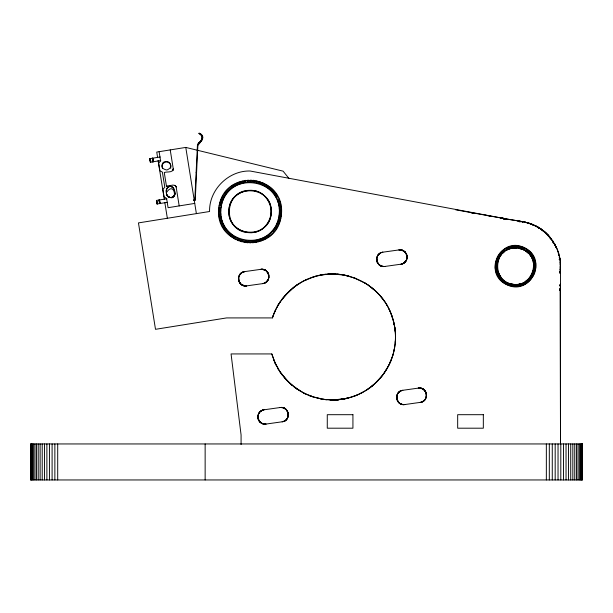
<?xml version="1.0" encoding="UTF-8"?>
<svg xmlns="http://www.w3.org/2000/svg" width="613" height="613" viewBox="0 0 613 613"><rect width="100%" height="100%" fill="white"/><g stroke="black" fill="none" stroke-linecap="round" stroke-linejoin="round"><path stroke-width="0.92" d="M382.75 298.983C398.45 319.174 399.745 349.035 385.853 370.513C379.255 381.048 369.463 389.546 358.092 394.573C355.716 396.182 335.717 401.53 352.965 396.588C361.448 393.676 369.294 388.926 375.807 382.757M174.176 189.179C173.211 185.9 169.073 186.275 166.475 186.291L164.269 172.514C166.445 171.395 173.372 173.104 173.249 168.797L170.222 149.909M173.272 169.288C172.674 172.238 173.946 165.893 172.897 170.406M384.849 266.456C375.692 268.188 373.662 253.031 382.841 252.188L398.894 249.935C407.997 248.204 410.204 263.345 400.894 264.203L384.849 266.456C379.761 267.398 375.125 261.782 377.041 256.962M246.319 285.919C237.323 287.183 235.691 272.417 244.671 271.613L260.717 269.352C269.766 267.628 272.103 282.762 262.724 283.62L246.671 285.873C237.629 287.597 235.3 272.486 244.671 271.613L241.982 272.563L239.867 274.478M266.096 424.05C256.809 425.805 254.962 410.618 264.088 409.783L280.133 407.53C289.19 405.806 291.52 420.932 282.141 421.798L266.096 424.05C261.291 424.924 256.763 419.951 258.088 415.246M282.639 407.622L280.133 407.53C289.198 405.814 291.397 420.932 282.141 421.798M376.65 259.621L376.658 258.916L377.118 261.889L379.163 264.793L381.654 266.188L384.497 266.494M394.174 324.101C396.373 334.575 395.829 345.609 392.626 355.824M404.856 404.549C395.699 406.281 393.669 391.125 402.848 390.282L418.311 388.113C427.407 386.374 429.629 401.523 420.319 402.373L404.856 404.549C395.799 406.273 393.469 391.155 402.848 390.282M404.58 251.598L406.626 254.502L407.032 258.035C407.806 253.506 403.423 249.131 398.894 249.935L402.373 250.303L405.27 252.272L402.082 250.211L404.228 251.315M426.51 394.948C426.449 390.833 422.365 387.431 418.311 388.113C427.567 386.359 429.483 401.538 420.319 402.373M525.395 248.219L524.291 250.181L523.272 249.667L523.203 247.177L522.222 249.207L518.927 248.25L518.537 245.897L517.793 248.073L517.326 245.759L516.652 247.966L514.368 247.966L513.694 245.759L513.227 248.073C493.204 249.46 492.201 281.421 512.093 284.064C531.563 288.93 542.398 258.847 524.291 250.181L524.314 247.667C500.453 235.691 482.362 273.666 506.706 284.647C530.567 296.623 548.658 258.648 524.314 247.667L523.272 249.667L517.793 248.073L512.093 248.25M559.937 258.939L560.374 262.556L559.945 273.329L559.822 271.398L560.198 271.544M505.625 248.219L506.729 250.181L507.748 249.667L507.817 247.177L508.798 249.207L510.974 248.503L511.288 246.119L512.093 248.25L512.483 245.897L513.227 248.073M538.015 227.178C527.372 220.772 514.476 220.902 502.691 218.282L500.652 218.588L501.564 218.082L500.507 218.113L500.645 218.588L502.193 218.19L523.042 221.783C534.881 223.86 546.788 230.856 552.612 241.369L553.232 243.039M238.48 279.038L238.48 278.333M287.865 412.097L288.256 415.775L288.332 414.365M396.657 397.714L396.657 397.009M199.141 133.052C206.397 136.653 201.064 141.434 197.899 145.082L195.233 200.144L193.861 200.122L194.804 199.761L197.447 145.059C199.869 141.68 206.098 136.837 198.949 133.465M400.894 264.203C404.526 263.774 407.392 260.241 407.078 256.602M508.798 249.207L508.951 246.755L509.878 248.817L510.116 246.403L510.974 248.503M395.278 342.376L395.37 341.127M240.794 284.041L238.871 281.122L238.557 277.635M376.65 259.069L376.658 259.789C376.351 256.15 379.217 252.625 382.841 252.188L381.455 252.533M404.496 404.588C398.864 405.369 394.519 398.373 397.699 393.669L397.316 394.389M518.927 284.064L519.732 286.194L520.046 283.811L521.142 283.497L520.904 285.911L520.046 283.811L518.927 284.064L518.537 286.409L517.793 284.24L517.326 286.555L516.652 284.348L516.115 286.631L515.51 284.386L514.905 286.631L514.368 284.348L513.694 286.555L513.227 284.24L512.483 286.409L512.093 284.064L509.878 283.497L508.951 285.558L508.798 283.106L507.817 285.137L507.748 282.654L506.706 284.647L506.729 282.133L505.625 284.095M407.086 257.475L406.657 259.544L406.902 258.74M553.554 242.848L552.627 240.702L547.968 234.978M257.904 416.511C258.035 413.17 260.778 410.197 264.088 409.783M218.872 207.148C213.186 248.564 276.494 256.632 281.375 215.117C286.087 174.567 224.481 166.713 218.872 207.148L221.094 207.516C215.891 245.522 273.796 253.498 279.061 215.5C284.271 177.494 226.35 169.517 221.094 207.516L218.695 208.65L220.933 208.964L218.596 210.159L220.841 210.428L218.573 211.669L220.826 211.883L218.611 213.186L220.879 213.339L218.734 214.688L221.002 214.795L218.918 216.19L221.201 216.243L219.178 217.676L221.477 217.676L219.508 219.148L221.822 219.094L219.914 220.603L222.235 220.488L220.381 222.044L222.718 221.868L220.925 223.454L223.262 223.216L221.531 224.841L223.883 224.542L222.197 226.189L224.565 225.829L222.933 227.515L225.308 227.078L223.737 228.795L226.113 228.297L224.596 230.036L226.986 229.469L225.507 231.239L227.906 230.603L226.488 232.396L228.887 231.683L227.515 233.499L229.921 232.71L228.595 234.557L231.001 233.691L229.722 235.561L232.128 234.618L230.902 236.511L233.3 235.484L232.12 237.4L234.518 236.289L233.384 238.227L235.775 237.032L234.679 239.001M504.576 283.474L505.74 281.551L503.572 282.8L504.798 280.907L502.606 282.064L503.894 280.202L501.687 281.267L503.028 279.444L500.813 280.425L502.223 278.639L499.993 279.528L501.465 277.781L499.235 278.586L500.76 276.869L499.534 274.938L497.289 275.513L499.013 273.919L498.561 272.869L496.315 273.291L498.17 271.789L495.925 272.141L497.856 270.693L495.603 270.969L497.603 269.574L495.35 269.781L497.427 268.44L495.174 268.578L497.319 267.299L495.066 267.368L497.281 266.157L495.066 264.946L497.319 265.015L495.174 263.736L497.427 263.874L497.856 261.621L495.925 260.173L498.17 260.525L499.013 258.395L497.289 256.809L499.534 257.376L497.879 255.744L500.116 256.387L501.465 254.541L499.993 252.786L502.223 253.682L504.798 251.414L503.572 249.522L505.74 250.763L504.576 248.84M560.52 285.505L560.405 287.037L560.489 285.037L559.799 285.635L560.52 283.911L559.799 285.635L560.489 285.037M552.627 240.702L554.443 244.357C558.941 250.502 560.282 258.655 560.52 266.157L560.52 444.517M199.823 133.35C206.16 137.174 200.551 141.802 197.899 145.082C197.968 142.461 206.022 138.147 200.259 134.155M262.724 283.62C271.758 282.8 270.072 268.05 261.077 269.314M257.973 415.806C257.805 413.913 261.897 409.584 258.893 413.254M393.967 350.828L394.404 348.736M268.693 278.287L268.908 276.9L268.479 278.969M166.437 192.597C174.966 179.44 178.797 205.217 166.974 195.539M514.368 247.966L514.905 245.683L515.51 247.928L516.115 245.683L516.652 247.966M238.702 276.938L238.871 276.379M288.11 416.465L287.941 417.024M376.842 257.652L378.098 254.985L380.819 252.786L378.045 255.062L378.497 254.502M555.263 245.897L554.489 243.652M559.937 290.332L560.52 288.961M526.444 283.474L525.28 281.551L527.126 280.202L529.333 281.267L527.992 279.444L530.207 280.425L528.797 278.639L531.027 279.528L529.555 277.781L531.785 278.586L530.26 276.869L530.904 275.927L533.141 276.57L531.486 274.938L532.459 272.869L534.712 273.291L532.85 271.789L533.164 270.693M396.849 395.745L397.086 394.941M426.119 397.607L426.319 396.918M426.073 397.722L426.502 394.78L425.751 392.021L423.997 389.776L421.506 388.381L423.644 389.493M391.952 357.854L392.887 354.973M197.976 144.568L199.24 143.005M504.101 218.527L506.583 218.956L250.073 171.004C228.427 170.452 209.018 189.861 209.569 211.508L138.454 222.902L155.503 329.311L226.611 317.917L272.433 317.917C278.639 297.818 295.619 281.543 315.963 276.187M272.433 317.917L273.398 315.128M560.512 443.705L560.113 288.991L560.52 287.811L559.868 288.861L560.52 289.282M560.113 288.991L560.52 287.428M392.243 357.011L388.987 364.919L384.175 373.041M273.114 315.894L274.172 313.128M518.927 248.25L519.732 246.119L520.046 248.503L520.904 246.403L521.142 248.817L522.069 246.755L522.222 249.207M512.093 284.064L511.288 286.194L510.974 283.811L510.116 285.911L509.878 283.497M390.749 361.019L389.899 362.98L391.209 359.862M273.865 313.887L276.9 307.328M532.436 225.285L533.394 224.856L531.471 224.074M286.892 418.993L287.903 417.139M274.685 311.91L275.566 309.963M388.987 364.919L389.523 363.793M236.02 239.706L237.062 237.714L237.384 240.35L238.388 238.327L238.786 240.924L239.737 238.878L240.204 241.43L241.116 239.361L241.652 241.867L242.51 239.775L243.116 242.242L243.928 240.112L244.602 242.541L245.369 240.388L246.097 242.763L246.809 240.587L247.598 242.917L248.265 240.71L249.108 243.001L249.721 240.763L250.617 243.016L251.177 240.748L252.127 242.955L252.633 240.656L253.629 242.817L254.081 240.488L255.131 242.61L255.521 240.258L256.609 242.334L256.947 239.944L258.081 241.982L258.357 239.568L259.537 241.568L259.751 239.124L260.969 241.078L261.115 238.61L262.372 240.518L262.448 238.02L263.743 239.898L263.751 237.369L265.092 239.208L265.031 236.656L266.402 238.457L266.264 235.882L267.674 237.645L267.46 235.047L268.908 236.771L268.609 234.151L270.095 235.836M388.006 366.819L388.581 365.716M276.517 308.048L279.038 303.619M239.522 274.992L239.185 275.612L242.02 272.54M268.203 279.62L266.011 282.271L263.429 283.482M425.797 398.373L424.112 400.618M559.884 290.301L560.52 289.198M277.536 306.163L280.202 301.826M277.942 305.45L278.608 304.316M386.956 368.681L382.918 374.781M533.164 261.621L533.417 262.739L535.417 261.345L533.164 261.621L535.095 260.173L532.85 260.525L532.007 258.395L533.731 256.809L531.486 257.376L533.141 255.744L530.904 256.387L529.555 254.541L531.027 252.786L528.797 253.682L525.28 250.771L526.444 248.84M538.628 228.434L539.762 228.235L545.355 232.465L550.474 237.813L551.608 239.928M267.919 280.149L265.414 282.67M425.514 398.91L425.062 399.576M538.628 228.434L539.762 228.235L544.129 231.415L551.577 239.239L542.72 230.304L541.739 230.059L544.129 231.423L548.091 235.101L542.72 230.296M279.75 302.508L286.899 293.489M281.428 300.071L282.218 299.006M560.083 286.884L560.52 286.302M380.236 378.114L383.454 374.053M197.991 143.503L199.033 142.599M543.133 231.116L545.501 232.595L547.057 234.603M528.797 253.682L530.207 251.889L527.992 252.87L529.333 251.046L527.126 252.112L528.414 250.257L526.222 251.407L527.448 249.522L525.28 250.763M282.716 298.355L291.566 289.083M382.167 375.769L374.229 384.205M286.945 418.924L285.382 420.48L282.846 421.66M405.247 261.889L405.699 261.33M398.044 393.155L400.818 390.879M425.115 399.507L422.372 401.76M267.467 280.823L266.517 281.857M398.098 393.079L399.607 391.6M558.458 254.043L558.205 251.905M530.904 256.387L532.498 254.717L530.26 255.445L531.785 253.728L529.555 254.541M286.332 294.094L296.646 285.168M376.459 382.137L377.968 380.612M499.534 274.938L497.879 276.57L500.116 275.927L498.522 277.597L500.76 276.869M398.55 392.542L399.055 392.044M288.409 291.972L290.937 289.62M559.271 257.452L559.623 257.199L559.271 257.452L559.945 258.977L559.209 259.238L559.945 258.977L559.209 255.383M558.895 255.744L558.765 253.698M370.926 386.926L374.903 383.6M498.561 272.869L496.768 274.409L499.013 273.919M404.182 262.854L404.741 262.395M371.647 386.374L373.294 385.01M379.003 253.997L380.19 253.115M260.249 411.591L262.065 410.381L261.399 410.733M285.934 420.035L284.792 420.863M532.85 260.525L534.712 259.023L532.459 259.445L534.252 257.904L532.007 258.395M292.57 288.24L294.248 286.915M294.907 286.409L303.259 281.168L313.91 276.785M369.21 388.205L369.945 387.669L366.421 390.098M295.972 285.643L299.535 283.283M260.847 411.101L262.065 410.388M501.901 218.144L500.652 218.588L501.495 218.067L455.697 209.822M532.85 271.789L535.095 272.141L533.164 270.693L535.417 270.969L533.417 269.574L535.67 269.781L533.594 268.44L535.846 268.578L533.701 267.299L535.954 267.368L533.739 266.157L535.954 264.946L533.701 265.015L535.846 263.736L533.594 263.874L535.67 262.533L533.417 262.739M284.194 421.185L284.83 420.847M400.159 391.232L401.477 390.619M360.842 393.27L362.743 392.274M277.597 196.16L275.589 197.194L276.831 194.865L274.846 195.938L275.996 193.601L274.042 194.719L275.107 192.375L273.176 193.547L274.164 191.195L272.249 192.421L273.16 190.068L271.268 191.34L272.111 188.988L270.233 190.306L271 187.953L269.153 189.325L269.85 186.98L268.027 188.406L268.647 186.061L266.854 187.54L267.406 185.195L265.636 186.735L266.126 184.398L264.379 185.984L264.808 183.655L263.092 185.302L263.452 182.981L261.766 184.689L262.073 182.375L260.418 184.138L260.663 181.831L259.038 183.662L259.222 181.364L257.644 183.249L257.766 180.958L256.226 182.904L256.295 180.62L254.793 182.636L254.809 180.36L253.345 182.436L253.307 180.168L251.889 182.306L251.805 180.046L250.433 182.253L250.296 180L248.978 182.276L248.786 180.03L247.522 182.368L247.277 180.13M276.271 198.482L278.302 197.501M199.302 142.477C203.271 141.005 203.049 134.668 198.987 133.481M305.167 280.21L307.113 279.313M278.938 198.865L276.892 199.8L279.513 200.267L277.444 201.156L280.018 201.692L277.919 202.528L280.455 203.141L278.333 203.93L280.815 204.604L278.677 205.347L281.114 206.083L278.946 206.78L281.336 207.577L279.153 208.228L281.49 209.087L279.275 209.677L281.574 210.596L279.329 211.14L281.582 212.106L279.313 212.596L281.513 213.615L279.221 214.052L281.375 215.117L279.061 215.5L281.168 216.619L278.823 216.941L280.884 218.098L278.517 218.366L280.539 219.569L278.141 219.776L280.118 221.017L277.697 221.163L279.628 222.45L277.176 222.527L279.068 223.852L276.593 223.868L278.44 225.232L275.95 225.17L277.75 226.572L275.237 226.45L276.999 227.883L274.455 227.684L276.179 229.155L273.62 228.879L275.306 230.388L272.724 230.028L274.371 231.576L271.774 231.132L273.383 232.718M501.564 218.082L500.568 218.328L501.258 218.029M356.122 395.416L356.965 395.063M400.795 390.895L402.143 390.42M422.342 401.776L421.024 402.235M505.081 218.695L503.809 219.209L504.537 218.634L505.633 218.787L503.809 219.209L505.633 218.795M500.645 218.588L501.825 218.128M352.965 396.588L354.981 395.86M243.3 271.942L243.974 271.743M500.568 218.328L501.495 218.067M559.991 262.655L560.374 262.556L560.098 264.41M347.433 398.212L348.874 397.837L345.586 398.634L347.992 398.075L346.697 398.389M347.992 398.075L340.483 399.5L332.744 400.005L341.242 399.4M169.533 186.49C164.146 187.708 165.564 197.715 170.989 197.616C181.647 195.478 168.537 177.954 166.338 191.103M347.027 398.312L347.487 398.197L337.089 399.837L339.571 399.607M529.295 223.722L530.03 223.553L524.812 222.121L530.03 223.553M332.844 400.005L346.069 398.527L343.763 398.994M330.744 274.003L321.404 274.961L313.105 277.03C343.525 266.425 379.999 283.574 391.109 313.864M345.05 398.741L345.326 398.688M344.215 398.91L344.644 398.825L342.606 399.193L343.809 398.986M320.124 275.206L325.641 274.348L324.354 274.501M341.694 399.331L340.483 399.5L341.763 399.324M288.861 178.329L283.099 171.157L185.777 147.419L156.744 152.07L157.633 157.664M149.741 158.66L160.208 156.982M152.698 159.403L152.468 158.223L152.798 160.598M160.775 160.537L150.308 162.215L149.794 158.652M166.897 198.758L156.43 200.436L157.005 203.991L167.464 202.313M159.395 201.179L159.158 199.999L159.487 202.374M193.831 199.915L194.804 199.761M193.9 200.359L195.233 200.144M194.742 203.416L168.077 207.684L166.583 198.351L164.077 196.934L162.866 189.379L164.805 187.241L162.384 172.13L159.878 170.713L158.667 163.158L160.606 161.02L159.112 151.687M342.284 399.239L342.79 399.163M418.311 388.113L419.016 388.044M260.717 269.352C264.977 268.624 269.199 272.425 268.915 276.739M238.718 280.624C239.583 284.041 243.192 286.432 246.671 285.873M335.273 399.944L337.441 399.814L325.549 399.622L314.178 397.285L304.247 393.324L295.137 387.738L287.099 380.696L280.363 372.397L275.13 363.08L271.797 353.931L231.063 353.931L241.078 434.946L241.078 444.525M327.771 274.157L335.027 274.026M328.606 274.095L339.296 274.348M399.247 249.897L400.68 249.912M280.493 407.492L281.926 407.507M265.736 424.089L263.598 423.966L264.303 424.073M329.809 399.952L333.166 400.005L324.629 399.515M495.028 266.157L497.281 266.157M533.739 266.157L535.992 266.157M560.129 266.157L560.52 266.157L560.481 267.973L560.374 269.758L559.991 269.659M331.947 400.005L332.675 400.005L331.028 399.99L332.675 400.005M399.592 249.874L402.373 250.311M280.838 407.469L283.62 407.898L285.474 408.909L283.329 407.806L286.34 409.683L288.087 412.779M261.422 269.291L262.126 269.299M245.261 285.934L245.974 285.942M402.741 404.534L404.151 404.611M196.129 172.429L196.574 172.437M332.89 273.98L344.797 275.191L355.854 278.471M541.08 229.116L535.034 225.599L534.191 225.638L535.034 225.599L539.57 228.113M419.721 388.052L418.671 388.075L420.104 388.083M169.855 186.436L166.475 186.291C168.705 186.628 175.05 182.912 176.161 187.019L179.188 205.907M261.789 269.283L265.467 270.341M245.598 285.942L241.338 284.493M536.643 226.419L541.256 229.239M537.31 227.224L538.222 227.3L538.827 228.113M337.165 274.149L338.453 274.264M320.4 398.833L326.76 399.745M521.249 221.515L519.012 221.676L523.042 221.783L522.491 222.09L523.042 221.783L517.234 220.795M497.856 261.621L495.603 261.345L497.603 262.739L495.35 262.533L497.427 263.874M323.426 399.354L325.549 399.622M383.056 266.479L381.654 266.188M500.583 217.906L506.583 218.956L504.001 218.504M502.591 218.259L503.495 218.42M503.127 218.358L503.602 218.435M500.308 217.86L506.583 218.956M485.419 215.232L490.132 216.067M342.69 274.808L348.966 276.172L347.717 275.842M219.117 205.661L221.331 206.083L219.431 204.183L221.638 204.65L219.822 202.727L222.013 203.248L220.274 201.279L222.458 201.853L220.803 199.861L222.971 200.489L221.393 198.474L223.561 199.148L222.052 197.118L224.205 197.846L222.772 195.785L224.917 196.574L223.561 194.497L225.699 195.34L224.404 193.241L226.534 194.145L225.308 192.03L227.431 192.988L226.274 190.865L228.381 191.884L227.293 189.754L229.385 190.827L228.358 188.681L230.442 189.823L229.477 187.67L231.545 188.873L230.641 186.704L232.695 187.976L231.86 185.808L233.89 187.134L233.109 184.957L235.124 186.36L234.404 184.176L236.396 185.647L235.729 183.456L237.706 184.996L237.093 182.804L239.039 184.413L238.48 182.214L240.403 183.9L239.898 181.693L241.798 183.448L241.338 181.241L243.208 183.072L242.802 180.85L244.633 182.766L244.281 180.536L246.066 182.528L245.775 180.299M321.312 399.009L310.124 395.906M401.002 249.951L401.699 250.096M382.734 266.44L380.098 265.475M402.741 404.534L400.097 403.569M282.248 407.545L283.62 407.906M499.013 258.395L496.768 257.904L498.561 259.445L496.315 259.023L498.17 260.525M345.632 275.36L346.889 275.643M402.35 404.457L401.369 404.182M317.136 398.105L318.308 398.389M531.486 274.938L533.731 275.513L532.007 273.919L534.252 274.409L532.459 272.869M263.215 269.444L264.195 269.728M242.166 285.03L244.173 285.788M261.345 423.07L263.981 424.035C260.479 423.552 257.705 420.196 257.897 416.664M421.116 388.274L421.79 388.481M530.26 276.869L532.498 277.597L530.904 275.927M306.178 394.251L313.021 396.925M262.617 423.683L261.582 423.208M501.465 254.541L499.235 253.728L500.76 255.445L498.522 254.717L500.116 256.387M353.05 277.428L365.409 283.26M263.912 269.628L265.23 270.195M242.809 285.351L243.484 285.604M401.661 404.274L399.737 403.323L397.76 401.262L398.174 401.852M308.998 395.462L310.998 396.228M307.029 394.634L304.247 393.324M284.003 408.059L284.647 408.373M380.987 265.935L379.163 264.793M303.174 392.772L305.09 393.738L296.884 388.979M523.272 249.667L524.291 250.181M504.798 251.407L502.606 250.257L503.894 252.112L501.687 251.046L503.028 252.87L500.813 251.889L502.223 253.682M549.309 236.434L548.275 235.867L551.577 239.231M525.28 281.551L527.448 282.8L526.222 280.907L528.414 282.064L527.126 280.202M301.297 391.745L290.171 383.677M549.44 237.177L550.474 237.813L550.252 238.771L550.474 237.813M364.674 282.815L368.98 285.62M297.657 389.508L294.171 387.018M175.134 185.463L176.038 186.551L175.149 185.478M423.43 389.332L424.518 390.266M241.553 284.654L240.465 283.719M285.252 408.756L287.229 410.817M380.052 295.658L374.972 290.447L368.283 285.122L375.608 291.037M553.623 242.212L552.612 241.369L554.55 243.752L557.592 250.196M372.382 288.21L373.371 289.029M290.869 384.305L292.501 385.692L284.233 377.516M168.046 196.512C170.552 199.156 175.487 196.689 174.858 193.095M173.119 187.524C170.613 184.865 165.686 187.34 166.315 190.934M398.642 402.389L399.17 402.887M266.402 271.015L267.804 272.639M289.29 382.864L281.597 374.145M378.972 264.624L377.317 262.356L376.719 260.326L376.895 261.207M286.018 409.361L287.673 411.637M260.219 422.219L259.276 421.162M270.77 232.189L272.341 233.806M269.712 233.201L271.245 234.848M286.271 379.822L279.191 370.604M405.101 252.089L405.568 252.633M259.414 421.353L259.889 421.897L258.142 418.802M379.485 295.006L383.508 300.002M398.481 402.212L396.849 399.117M239.852 282.991L240.304 283.535M380.88 296.623L382.221 298.293M280.9 373.171L282.156 374.903M239.583 282.585L239.997 283.175M384.014 300.707L384.734 301.757M280.363 372.397L278.08 368.773M425.131 390.994L425.522 391.584M377.761 263.169L377.317 262.349M386.359 304.293L387.002 305.381M175.326 185.601L176.161 187.019M277.49 367.739L278.563 369.593L274.647 361.992L271.797 353.931M405.982 253.223L406.335 253.843M259.008 420.763L258.364 419.484M525.395 284.095L524.291 282.133L524.314 284.647L523.272 282.654L523.203 285.137L522.222 283.106L522.069 285.558L521.142 283.497M425.399 391.393L426.265 393.362M554.55 243.752L555.416 245.338M507.748 249.667L506.706 247.667L506.729 250.181M406.097 253.414L407.086 256.77M267.927 272.831L268.846 275.482M239.468 282.394L238.672 280.44M258.556 419.943L258.885 420.572M273.835 360.015L276.478 365.854M167.104 195.164C168.682 199.516 175.739 197.378 174.835 192.934M389.025 309.151L389.937 311.09M274.647 361.992L275.528 363.938M166.813 195.24L166.414 193.946M397.408 400.641L396.902 399.301M390.289 311.887L393.155 319.948M167.104 195.149L166.897 194.528M377.118 261.889L376.849 261.023M391.561 315.044L392.274 317.067L391.86 315.871M268.67 274.609L268.157 273.268L268.823 275.306M406.626 254.502L406.848 255.184M258.096 418.61L258.295 419.292M153.081 160.552L153.419 161.717L152.852 158.162L153.196 161.748L152.706 159.096M159.771 202.336L160.116 203.493L159.541 199.938L159.893 203.531L159.541 201.761M392.918 319.105L394.58 326.2M393.485 321.166L394.42 325.342M185.777 147.419L196.382 213.623M162.575 168.552C158.775 155.158 179.211 164.667 166.889 170.039C153.541 167.295 171.64 153.717 170.736 168.376M158.085 160.46L164.361 199.623M164.805 202.42L167.349 218.274M152.422 159.142L152.852 161.809M159.257 201.807L159.541 203.585M152.285 160.077L152.568 161.855M150.208 158.583L150.775 162.138M150.07 158.606L150.637 162.161M156.905 201.271L157.189 203.049M149.955 158.621L150.522 162.177M156.782 201.294L157.212 203.96M149.863 158.637L150.43 162.192M156.698 201.309L157.12 203.976M395.071 329.572L394.78 327.449L395.285 331.694M426.418 394.067L426.502 394.78M257.904 417.384L257.989 418.097M257.897 417.215L257.958 417.92M395.431 333.832L395.469 334.713M396.657 397.163L396.665 397.883M288.325 414.196L288.332 414.917M238.472 278.494L238.488 279.206M395.5 335.97L395.508 336.851M582.227 443.95L582.227 479.956M581.86 443.95L581.86 479.956M581.247 443.95L581.247 479.956M580.396 443.95L580.396 479.956M579.316 443.95L579.316 479.956M578.013 443.95L578.013 479.956M576.488 443.95L576.488 479.956M574.756 443.95L574.756 479.956M572.833 443.95L572.833 479.956M570.726 443.95L570.726 479.956M568.458 443.95L568.458 479.956M566.037 443.95L566.037 479.956M563.477 443.95L563.477 479.956M560.803 443.95L560.803 479.956M558.037 443.95L558.037 479.956M555.179 443.95L555.179 479.956M552.267 443.95L552.267 479.956M549.317 443.95L549.317 479.956M546.344 443.95L546.344 479.956M205.14 443.95L205.14 479.956M57.706 443.95L57.706 479.956M54.863 443.95L54.863 479.956M52.097 443.95L52.097 479.956M49.438 443.95L49.438 479.956M46.887 443.95L46.887 479.956M44.481 443.95L44.481 479.956M42.213 443.95L42.213 479.956M40.121 443.95L40.121 479.956M38.205 443.95L38.205 479.956M36.489 443.95L36.489 479.956M34.972 443.95L34.972 479.956M33.669 443.95L33.669 479.956M32.589 443.95L32.589 479.956M31.746 443.95L31.746 479.956M31.14 443.95L31.14 479.956M30.773 443.95L30.773 479.956M228.925 211.286C227.752 229.423 252.686 240.005 264.923 226.58C278.455 214.604 268.44 189.655 250.388 190.359C223.101 189.333 221.707 233.139 250.165 232.664C268.21 233.545 278.478 208.719 265.084 196.597C253.046 183.126 228.159 193.241 228.925 211.286M228.956 210.267C226.787 238.173 270.931 240.112 271.222 212.129C272.624 184.988 229.952 183.103 228.956 210.267M527.624 223.216L528.314 223.002L527.624 223.216M556.221 246.955L556.029 247.476L556.221 246.955M560.52 289.336L559.914 290.47L560.52 289.336M406.044 260.816L403.546 263.276L406.044 260.816M560.52 284.693L559.799 285.643L560.52 284.693M403.584 263.253L402.956 263.59L403.584 263.253M402.289 263.858L401.599 264.065L402.289 263.858M263.383 409.921L262.693 410.128L263.383 409.921M531.724 224.166L530.95 224.297L531.724 224.166M338.637 399.707L338.108 399.76L338.637 399.707M337.594 399.799L337.089 399.837L337.594 399.799M352.927 414.695L327.273 414.695L327.273 428.196L352.927 428.196L352.927 414.695M483.328 414.695L457.673 414.695L457.673 428.196L483.328 428.196L483.328 414.695M582.35 443.95L30.65 443.95L30.65 479.956L582.35 479.956L582.35 443.95M560.481 267.958L560.098 267.912L560.481 267.973M473.696 213.125L470.554 212.55L473.696 213.125M267.092 271.689L266.594 271.191L267.536 272.241L267.092 271.689M558.228 251.974L557.37 250.717L558.228 251.974M152.974 161.786L152.407 158.231L152.974 161.786M159.671 203.562L159.096 200.007L159.671 203.562"/></g></svg>
